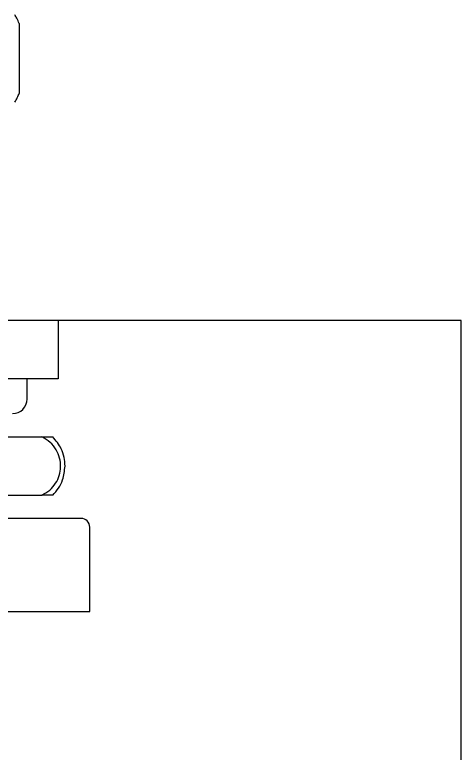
# Model space of a CAD drawing. Header units: millimetres. Extents: x 12.5 to 57.5, y -27.5 to 36.
# Drawn here: x 42.18 to 57.5, y 7.63 to 33 of the extents above; entities that cross this region are included whole.
import ezdxf

# ---------------------------------------------------------------- set-up
doc = ezdxf.new("R2010")
doc.units = ezdxf.units.MM

msp = doc.modelspace()

# ---------------------------------------------------------------- linework, layer by layer
at = {"color": 7, "linetype": 'Continuous', "lineweight": 25}
for p, q in [((42.331, 32.7), (42.331, 30.3)), ((57.5, 22.5), (12.5, 22.5)), ((43.66, 22.5), (43.66, 20.5)), ((57.5, -27.5), (57.5, 22.5)), ((43.66, 20.5), (26.34, 20.5)), ((42.6, 19.8), (42.6, 20.5)), ((39.75, 18.5), (43.108, 18.5)), ((39.75, 16.5), (43.108, 16.5)), ((44.45, 15.7), (40.2, 15.7)), ((44.75, 12.5), (44.75, 15.4)), ((38, 12.5), (44.75, 12.5))]:
    msp.add_line(p, q, dxfattribs=at)
for centre, radius, start, end in [((42.1, 19.8), 0.5, 270, 0), ((44.45, 15.4), 0.3, 0, 90)]:
    msp.add_arc(centre, radius, start, end, dxfattribs=at)
for points, knots in [([(42.331, 32.7), (42.302, 32.765), (42.251, 32.878), (42.199, 32.963), (42.176, 33)], [0, 0, 0, 0, 0.567052, 1, 1, 1, 1]), ([(42.176, 30), (42.205, 30.048), (42.257, 30.134), (42.308, 30.249), (42.331, 30.3)], [0, 0, 0, 0, 0.553419, 1, 1, 1, 1]), ([(43.108, 16.5), (43.202, 16.553), (43.381, 16.653), (43.584, 16.894), (43.714, 17.171), (43.764, 17.473), (43.728, 17.783), (43.604, 18.077), (43.395, 18.337), (43.206, 18.444), (43.108, 18.5)], [0, 0, 0, 0, 0.135907, 0.259604, 0.376311, 0.489778, 0.604605, 0.725451, 0.857362, 1, 1, 1, 1]), ([(43.108, 18.5), (43.173, 18.5), (43.287, 18.5), (43.407, 18.5), (43.469, 18.5), (43.477, 18.5), (43.48, 18.5)], [0, 0, 0, 0, 0.376646, 0.67037, 0.852706, 1, 1, 1, 1]), ([(43.9, 17.5), (43.893, 17.6), (43.88, 17.804), (43.759, 18.164), (43.587, 18.371), (43.48, 18.5)], [0, 0, 0, 0, 0.265899, 0.539924, 1, 1, 1, 1]), ([(43.48, 16.5), (43.55, 16.578), (43.687, 16.732), (43.856, 17.069), (43.883, 17.337), (43.9, 17.5)], [0, 0, 0, 0, 0.290415, 0.570498, 1, 1, 1, 1]), ([(43.48, 16.5), (43.478, 16.5), (43.473, 16.5), (43.434, 16.5), (43.329, 16.5), (43.203, 16.5), (43.108, 16.5)], [0, 0, 0, 0, 0.123397, 0.270486, 0.447563, 1, 1, 1, 1])]:
    msp.add_open_spline(points, degree=3, knots=knots, dxfattribs=at)

doc.saveas('drawing.dxf')
